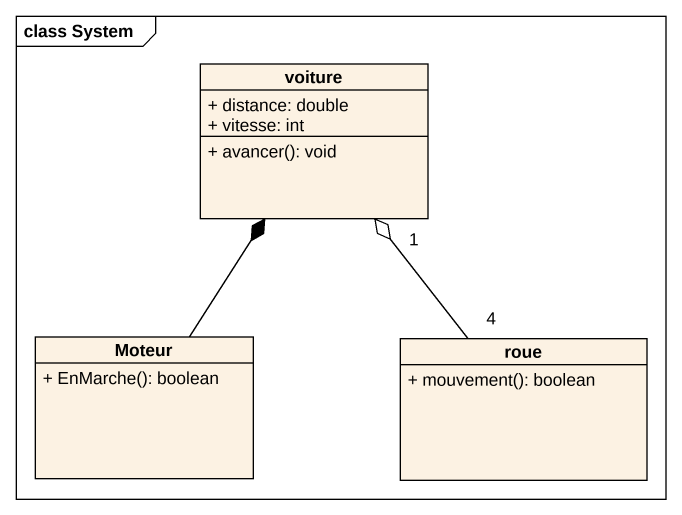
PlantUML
@startuml
mainframe class System
hide circle
hide empty members
skinparam classAttributeIconSize 0
class voiture {
  + distance: double
  + vitesse: int
  + avancer(): void
}
class Moteur {
  + EnMarche(): boolean
}
class roue {
  + mouvement(): boolean
}
Moteur -up-* voiture
roue "4" -up-o "1" voiture
@enduml
